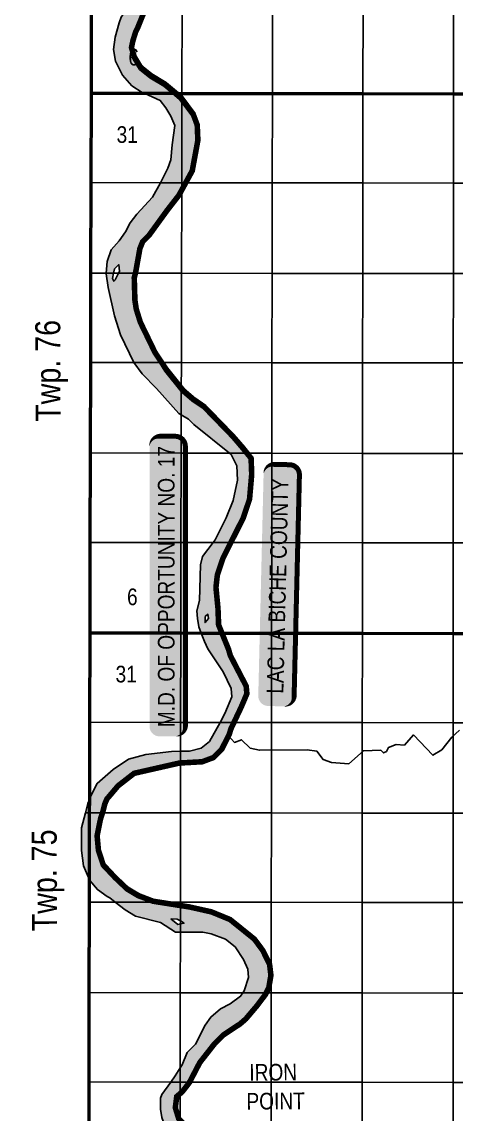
# Model space of a CAD drawing. Extents: x 393752 to 399280, y 6164171 to 6167808.
# Drawn here: x 396773.4 to 396929.6, y 6164679.1 to 6165072.1 of the extents above; entities that cross this region are included whole.
import ezdxf
from ezdxf.enums import TextEntityAlignment as Align

# ---------------------------------------------------------------- set-up
doc = ezdxf.new("R2010")
doc.units = 0
doc.header["$LTSCALE"] = 5
doc.linetypes.add('BORDER2', pattern=[22.225, 6.35, -3.175, 6.35, -3.175, 0, -3.175])
doc.linetypes.add('foc-UNSURVEYED', pattern=[12.5, 10, -2.5])
doc.layers.add('1', color=7, linetype='Continuous', lineweight=50, true_color=0x6e6e6e)
doc.layers.add('AS-COUNTY', color=7, linetype='BORDER2', lineweight=60, true_color=0xcc33ff)
for name, color, linetype in [('20', 160, 'Continuous'), ('24', 161, 'Continuous'), ('38', 37, 'Continuous'), ('L-USEC', 7, 'foc-UNSURVEYED'), ('ROUTE-MAP-LABELS', 210, 'Continuous'), ('T-WATER-H', 133, 'Continuous')]:
    doc.layers.add(name, color=color, linetype=linetype)
doc.layers.add('4', color=7, linetype='Continuous', true_color=0x8c8c8c)
doc.styles.add('60', font='ARIALN.TTF', dxfattribs={"height": 7.5})
doc.styles.add('80', font='ARIALN.TTF', dxfattribs={"height": 10})

# ---------------------------------------------------------------- blocks, each defined once
blk = doc.blocks.new('*U493')
h = blk.add_hatch(color=255)
edge = h.paths.add_edge_path()
edge.add_line((-84, -11.5), (84, -11.5))
edge.add_arc((84, -5.5), 6, 270, 360)
edge.add_line((90, -5.5), (90, 4))
edge.add_arc((84, 4), 6, 0, 90)
edge.add_line((84, 10), (-84, 10))
edge.add_arc((-84, 4), 6, 90, 180)
edge.add_line((-90, 4), (-90, -5.5))
edge.add_arc((-84, -5.5), 6, 180, 270)
at = {"color": 200, "true_color": 0xcc33ff, "flags": 128}
blk.add_lwpolyline([(-84, -11.5, 3, 3, 0), (84, -11.5, 3, 3, 0.414214), (90, -5.5, 3, 3, 0), (90, 4, 3, 0, 0.414214), (84, 10, 0, 0, 0), (-84, 10, 0, 0, 0.414214), (-90, 4, 0, 0, 0), (-90, -5.5, 0, 3, 0.414214)], format="xyseb", close=True, dxfattribs=at)
for points in [[(-73.61, -3.22, 0, 7.5, 0), (0, 0, 0, 0, 0)], [(75.44, 1.99, 0, 7.5, 0), (0, 0, 0, 0, 0)]]:
    blk.add_lwpolyline(points, format="xyseb", dxfattribs=at)
at = {"color": 200, "true_color": 0xcc33ff, "style": '80'}
blk.add_attdef('ENTER_TEXT_001', (-35.99, -5), '', height=10, dxfattribs=at)
blk = doc.blocks.new('*U494')
h = blk.add_hatch(color=255)
edge = h.paths.add_edge_path()
edge.add_line((-66.5, -11.5), (66.5, -11.5))
edge.add_arc((66.5, -5.5), 6, 270, 360)
edge.add_line((72.5, -5.5), (72.5, 4))
edge.add_arc((66.5, 4), 6, 0, 90)
edge.add_line((66.5, 10), (-66.5, 10))
edge.add_arc((-66.5, 4), 6, 90, 180)
edge.add_line((-72.5, 4), (-72.5, -5.5))
edge.add_arc((-66.5, -5.5), 6, 180, 270)
at = {"color": 200, "true_color": 0xcc33ff, "flags": 128}
blk.add_lwpolyline([(-66.5, -11.5, 3, 3, 0), (66.5, -11.5, 3, 3, 0.414214), (72.5, -5.5, 3, 3, 0), (72.5, 4, 3, 0, 0.414214), (66.5, 10, 0, 0, 0), (-66.5, 10, 0, 0, 0.414214), (-72.5, 4, 0, 0, 0), (-72.5, -5.5, 0, 3, 0.414214)], format="xyseb", close=True, dxfattribs=at)
for points in [[(-73.61, -3.22, 0, 7.5, 0), (0, 0, 0, 0, 0)], [(75.44, 1.99, 0, 7.5, 0), (0, 0, 0, 0, 0)]]:
    blk.add_lwpolyline(points, format="xyseb", dxfattribs=at)
at = {"color": 200, "true_color": 0xcc33ff, "style": '80'}
blk.add_attdef('ENTER_TEXT_001', (-35.99, -5), '', height=10, dxfattribs=at)

msp = doc.modelspace()

# ---------------------------------------------------------------- hatches: boundary and pattern name
at = {"layer": 'T-WATER-H'}
h = msp.add_hatch(color=256, dxfattribs=at)
h.dxf.hatch_style = 1
h.paths.add_polyline_path([(396945.237, 6165179.538), (396950.984, 6165180.019), (396953.481, 6165180.011), (396949.977, 6165177.774), (396945.73, 6165177.788), (396942.984, 6165178.046), (396942.986, 6165178.796)], flags=16)
h.paths.add_polyline_path([(396841.292, 6165091.398), (396840.33, 6165090.617), (396839.773, 6165089.813), (396841.502, 6165090.185), (396842.515, 6165090.657), (396843.572, 6165091.379), (396844.618, 6165092.35), (396845.426, 6165093.298), (396845.579, 6165093.867), (396843.964, 6165093.115)], flags=16)
h.paths.add_polyline_path([(396839.322, 6164858.217), (396839.315, 6164855.968), (396840.568, 6164857.463), (396840.323, 6164858.963)], flags=16)
h.paths.add_polyline_path([(396826.983, 6164749.328), (396829.23, 6164749.321), (396830.413, 6164748.605), (396831.721, 6164747.813), (396830.411, 6164747.527), (396829.473, 6164747.321)], flags=16)
h.paths.add_polyline_path([(396808.204, 6164981.695), (396808.493, 6164982.27), (396808.251, 6164984.77), (396806.749, 6164983.275), (396806.406, 6164981.698), (396805.989, 6164979.778), (396806.485, 6164978.776), (396806.986, 6164979.275)], flags=16)
h.paths.add_polyline_path([(397026.742, 6165244.579), (397026.896, 6165244.712), (397026.896, 6165244.712), (397026.453, 6165244.329), (397021.778, 6165240.293), (397021.133, 6165239.736), (397017.875, 6165236.5), (397014.622, 6165235.013), (397005.132, 6165235.544), (396999.884, 6165234.812), (396994.631, 6165232.832), (396993.973, 6165232.309), (396988.369, 6165227.857), (396982.108, 6165223.382), (396979.856, 6165222.14), (396978.353, 6165220.896), (396976.348, 6165218.905), (396971.82, 6165209.927), (396971.23, 6165208.178), (396970.053, 6165204.688), (396969.035, 6165199.196), (396968.011, 6165192.205), (396966.751, 6165188.961), (396962.991, 6165185.227), (396961.397, 6165184.701), (396959.24, 6165183.99), (396949.501, 6165184.52), (396944.503, 6165184.037), (396938.509, 6165184.056), (396929.76, 6165182.334), (396928.866, 6165182.225), (396925.762, 6165181.847), (396917.021, 6165182.124), (396908.531, 6165182.65), (396904.534, 6165182.412), (396901.337, 6165181.688), (396897.901, 6165180.564), (396896.335, 6165179.893), (396895.282, 6165179.442), (396891.371, 6165175.82), (396884.257, 6165169.232), (396878.486, 6165161.255), (396874.479, 6165158.018), (396865.968, 6165152.297), (396863.742, 6165149.694), (396861.705, 6165147.312), (396860.03, 6165143.712), (396858.687, 6165140.825), (396857.168, 6165134.832), (396856.648, 6165128.837), (396852.616, 6165117.854), (396851.606, 6165114.609), (396849.34, 6165111.144), (396845.081, 6165104.632), (396841.07, 6165099.895), (396837.563, 6165096.406), (396834.255, 6165093.576), (396831.066, 6165091.222), (396830.429, 6165090.752), (396825.86, 6165088), (396823.587, 6165086.043), (396820.322, 6165084.063), (396817.213, 6165082.585), (396813.804, 6165079.694), (396813.202, 6165079.012), (396810.74, 6165076.224), (396809.142, 6165073.79), (396808.443, 6165071.704), (396806.945, 6165066.621), (396806.329, 6165062.179), (396807.029, 6165058.005), (396809.539, 6165052.916), (396812.984, 6165049.044), (396816.63, 6165046.732), (396817.351, 6165046.405), (396823.164, 6165043.773), (396825.139, 6165041.184), (396827.002, 6165038.233), (396828.399, 6165034.795), (396827.487, 6165027.833), (396827.015, 6165022.431), (396825.884, 6165019.41), (396823.273, 6165014.238), (396823.254, 6165014.201), (396820.381, 6165008.987), (396814.777, 6165002.873), (396812.33, 6164999.822), (396810.612, 6164996.549), (396808.411, 6164993.382), (396805.493, 6164990.082), (396804.036, 6164985.858), (396803.682, 6164981.701), (396803.658, 6164981.421), (396804.375, 6164976.528), (396806.698, 6164966.279), (396808.924, 6164959.524), (396813.63, 6164949.529), (396813.638, 6164949.513), (396816.621, 6164945.505), (396821.848, 6164940.24), (396829.81, 6164931.219), (396830.722, 6164930.693), (396833.299, 6164929.209), (396835.29, 6164927.203), (396848.104, 6164916.924), (396848.738, 6164916.415), (396850.723, 6164912.41), (396850.957, 6164907.161), (396849.437, 6164899.918), (396846.921, 6164893.678), (396842.902, 6164885.693), (396842.207, 6164884.771), (396838.391, 6164879.71), (396837.632, 6164876.713), (396837.343, 6164863.97), (396836.333, 6164860.225), (396836.574, 6164857.476), (396837.064, 6164854.476), (396837.916, 6164852.215), (396839.044, 6164849.222), (396840.284, 6164846.469), (396845.75, 6164838.206), (396848.726, 6164832.199), (396848.966, 6164829.2), (396846.45, 6164823.212), (396844.702, 6164820.055), (396840.926, 6164813.236), (396837.923, 6164810.748), (396833.676, 6164809.763), (396830.501, 6164809.651), (396827.185, 6164809.535), (396817.945, 6164808.567), (396811.698, 6164806.839), (396806.194, 6164803.11), (396800.436, 6164798.133), (396798.174, 6164793.644), (396797.785, 6164792.583), (396797.167, 6164790.9), (396796.298, 6164787.565), (396794.891, 6164782.164), (396794.863, 6164773.921), (396795.594, 6164768.423), (396797.729, 6164763.39), (396797.823, 6164763.169), (396800.558, 6164759.912), (396804.045, 6164757.402), (396805.042, 6164756.899), (396806.972, 6164755.395), (396810.519, 6164752.633), (396814.256, 6164750.372), (396823.235, 6164748.092), (396828.714, 6164744.576), (396830.407, 6164744.57), (396838.45, 6164744.542), (396841.443, 6164744.032), (396846.678, 6164742.015), (396850.163, 6164739.255), (396853.143, 6164734.748), (396854.628, 6164731.246), (396854.867, 6164728.247), (396853.353, 6164723.506), (396852.899, 6164722.785), (396852.098, 6164721.512), (396848.344, 6164718.777), (396844.844, 6164717.041), (396841.338, 6164714.055), (396839.331, 6164711.064), (396835.812, 6164704.332), (396832.806, 6164701.345), (396831.043, 6164696.855), (396830.336, 6164695.733), (396828.532, 6164692.867), (396826.972, 6164690.664), (396823.765, 6164686.139), (396823.262, 6164684.892), (396823.247, 6164680.895), (396823.735, 6164677.896), (396825.218, 6164673.894), (396827.954, 6164671.136), (396830.299, 6164669.952), (396836.923, 6164666.608), (396839.668, 6164666.348), (396843.915, 6164667.582), (396847.162, 6164668.07), (396850.153, 6164667.06), (396854.632, 6164663.297), (396856.868, 6164660.541), (396857.027, 6164658.005), (396857.103, 6164656.793), (396855.335, 6164651.303), (396850.819, 6164645.074), (396850.567, 6164644.326), (396850.518, 6164631.836), (396849.508, 6164628.842), (396849.497, 6164625.814), (396849.468, 6164618.6), (396850.697, 6164613.599), (396853.924, 6164609.341), (396855.163, 6164607.088), (396857.388, 6164601.834), (396858.86, 6164595.583), (396860.144, 6164593.248), (396861.254, 6164591.229), (396862.576, 6164588.825), (396868.789, 6164582.557), (396870.279, 6164580.803), (396873.513, 6164578.293), (396877.734, 6164573.281), (396881.951, 6164567.271), (396884.178, 6164562.766), (396884.584, 6164561.07), (396886.629, 6164552.515), (396887.094, 6164544.519), (396886.073, 6164539.277), (396885.813, 6164537.03), (396885.776, 6164528.514), (396885.767, 6164526.538), (396886.242, 6164521.04), (396888.416, 6164504.795), (396888.612, 6164496.359), (396888.625, 6164495.802), (396887.591, 6164487.812), (396887.564, 6164481.817), (396888.789, 6164476.817), (396891.759, 6164471.56), (396893.243, 6164468.558), (396893.361, 6164463.8), (396893.419, 6164461.49), (396898.758, 6164461.49), (396898.703, 6164461.794), (396898.594, 6164463.794), (396898.242, 6164470.288), (396897.789, 6164471.585), (396894.037, 6164478.546), (396893.614, 6164481.155), (396892.823, 6164486.045), (396893.338, 6164496.354), (396893.626, 6164502.133), (396893.646, 6164502.528), (396893.627, 6164503.07), (396893.424, 6164508.774), (396892.202, 6164514.524), (396890.989, 6164522.272), (396891.566, 6164528.508), (396891.775, 6164530.763), (396892.054, 6164537.506), (396892.563, 6164539.753), (396892.367, 6164551.994), (396891.644, 6164557.992), (396890.126, 6164561.063), (396889.665, 6164561.996), (396887.681, 6164565.001), (396886.705, 6164570.251), (396884.725, 6164574.005), (396880.257, 6164579.767), (396875.038, 6164585.032), (396867.576, 6164591.055), (396866.168, 6164593.242), (396864.352, 6164596.063), (396862.623, 6164600.316), (396861.268, 6164604.903), (396860.407, 6164607.818), (396857.194, 6164615.824), (396855.967, 6164621.074), (396855.986, 6164625.807), (396856.008, 6164631.566), (396859.305, 6164645.044), (396861.312, 6164649.025), (396862.071, 6164650.53), (396863.086, 6164654.773), (396862.974, 6164657.999), (396862.861, 6164661.269), (396861.377, 6164665.021), (396858.145, 6164668.28), (396850.922, 6164672.553), (396836.696, 6164672.853), (396831.959, 6164674.369), (396830.308, 6164676.034), (396829.473, 6164676.876), (396828.239, 6164680.877), (396828.753, 6164684.872), (396830.323, 6164686.237), (396830.756, 6164686.614), (396833.264, 6164689.852), (396833.683, 6164690.656), (396837.034, 6164697.083), (396842.3, 6164703.81), (396845.557, 6164707.046), (396851.562, 6164711.021), (396853.565, 6164712.763), (396857.575, 6164717.495), (396860.585, 6164721.482), (396861.236, 6164722.775), (396861.842, 6164723.976), (396862.606, 6164728.47), (396862.121, 6164732.469), (396859.642, 6164737.474), (396856.661, 6164741.481), (396847.949, 6164748.506), (396841.219, 6164751.278), (396833.237, 6164753.054), (396830.42, 6164753.498), (396820.263, 6164755.097), (396819.53, 6164755.38), (396815.028, 6164757.114), (396810.792, 6164759.627), (396806.562, 6164763.638), (396802.333, 6164768.149), (396800.604, 6164773.401), (396800.122, 6164778.649), (396801.391, 6164784.89), (396802.147, 6164787.136), (396802.253, 6164787.553), (396802.906, 6164790.131), (396803.661, 6164791.877), (396807.671, 6164796.61), (396813.427, 6164801.087), (396829.665, 6164804.78), (396830.494, 6164804.827), (396837.905, 6164805.251), (396841.904, 6164806.737), (396844.909, 6164809.725), (396847.673, 6164815.213), (396848.178, 6164816.96), (396849.636, 6164820.049), (396851.948, 6164824.943), (396853.96, 6164829.683), (396853.719, 6164832.433), (396848.013, 6164843.446), (396847.384, 6164845.645), (396844.717, 6164852.207), (396843.804, 6164854.454), (396843.573, 6164860.452), (396842.848, 6164867.951), (396843.361, 6164872.447), (396845.376, 6164878.438), (396848.56, 6164884.763), (396852.661, 6164892.91), (396854.928, 6164899.651), (396855.705, 6164908.646), (396855.472, 6164914.395), (396853.47, 6164916.917), (396852.488, 6164918.153), (396849.005, 6164922.163), (396838.553, 6164932.942), (396834.567, 6164935.703), (396831.081, 6164938.713), (396830.739, 6164939.139), (396824.863, 6164946.48), (396822.853, 6164949.517), (396820.886, 6164952.49), (396815.676, 6164963.253), (396814.192, 6164968.006), (396813.703, 6164971.257), (396813.477, 6164979.256), (396813.982, 6164981.254), (396814.06, 6164981.688), (396815.506, 6164989.748), (396816.512, 6164992.244), (396818.766, 6164994.487), (396825.284, 6165003.466), (396829.546, 6165008.953), (396830.886, 6165011.408), (396832.426, 6165014.226), (396834.316, 6165017.688), (396836.348, 6165028.68), (396836.115, 6165034.179), (396834.63, 6165038.183), (396830.951, 6165043.123), (396830.154, 6165044.194), (396827.511, 6165046.393), (396824.426, 6165048.959), (396819.442, 6165051.972), (396815.706, 6165054.982), (396813.471, 6165058.737), (396812.483, 6165061.988), (396812.99, 6165064.486), (396813.999, 6165067.732), (396814.753, 6165069.23), (396816.766, 6165074.223), (396819.272, 6165076.965), (396822.338, 6165078.998), (396823.025, 6165079.453), (396831.046, 6165082.95), (396833.277, 6165083.923), (396840.275, 6165085.903), (396843.198, 6165087.597), (396845.259, 6165089.32), (396848.063, 6165092.723), (396853.809, 6165101.109), (396856.323, 6165106.099), (396857.991, 6165111.128), (396861.873, 6165122.825), (396863.141, 6165128.819), (396863.702, 6165131.033), (396864.913, 6165135.81), (396869.378, 6165143.692), (396869.435, 6165143.792), (396873.951, 6165149.775), (396882.214, 6165155.997), (396888.488, 6165164.723), (396894.253, 6165170.701), (396896.32, 6165171.992), (396901.209, 6165175.043), (396902.709, 6165175.738), (396902.902, 6165175.792), (396904.262, 6165176.167), (396912.256, 6165176.393), (396918.248, 6165175.875), (396918.61, 6165175.753), (396922.739, 6165174.362), (396925.735, 6165174.103), (396928.237, 6165175.095), (396928.855, 6165175.165), (396932.485, 6165175.581), (396937.978, 6165175.064), (396942.97, 6165174.049), (396948.213, 6165173.283), (396951.465, 6165174.772), (396952.971, 6165175.669), (396955.219, 6165177.008), (396960.217, 6165177.492), (396961.388, 6165177.839), (396962.717, 6165178.233), (396964.719, 6165179.226), (396969.233, 6165184.457), (396971.242, 6165187.448), (396973.254, 6165191.438), (396973.532, 6165199.431), (396974.546, 6165203.674), (396976.585, 6165208.163), (396976.811, 6165208.662), (396979.825, 6165213.398), (396988.347, 6165221.613), (396993.966, 6165226.077), (396995.862, 6165227.583), (396999.863, 6165228.818), (397006.36, 6165229.546), (397015.35, 6165229.016), (397017.601, 6165229.758), (397019.605, 6165231.25), (397020.108, 6165232.247), (397026.454, 6165239.033), (397026.627, 6165239.218), (397029.125, 6165240.301), (397030.63, 6165240.953), (397034.879, 6165241.688), (397038.124, 6165241.177), (397045.868, 6165241.151), (397049.868, 6165242.136), (397052.121, 6165243.626), (397052.637, 6165244.597)])

# ---------------------------------------------------------------- linework, layer by layer
at = {"layer": '1'}
for p, q in [((396798.393, 6165046.43), (396798.481, 6165079.035)), ((396798.311, 6165014.27), (396798.393, 6165046.43)), ((396798.393, 6165046.43), (396817.351, 6165046.405)), ((396817.351, 6165046.405), (396827.511, 6165046.393)), ((396827.511, 6165046.393), (396830.958, 6165046.388)), ((396830.958, 6165046.388), (396863.522, 6165046.346)), ((396863.522, 6165046.346), (396896.087, 6165046.305)), ((396896.087, 6165046.305), (396928.652, 6165046.263)), ((396928.652, 6165046.263), (396961.217, 6165046.222)), ((396798.228, 6164981.708), (396798.311, 6165014.27)), ((396798.146, 6164949.548), (396798.228, 6164981.708)), ((396798.063, 6164916.986), (396798.146, 6164949.548)), ((396797.981, 6164884.827), (396798.063, 6164916.986)), ((396797.898, 6164852.265), (396797.981, 6164884.827)), ((396797.837, 6164820.113), (396797.898, 6164852.265)), ((396797.898, 6164852.265), (396830.562, 6164852.225)), ((396830.562, 6164852.225), (396837.916, 6164852.215)), ((396837.916, 6164852.215), (396844.717, 6164852.207)), ((396844.717, 6164852.207), (396863.226, 6164852.184)), ((396863.226, 6164852.184), (396895.89, 6164852.143)), ((396895.89, 6164852.143), (396928.555, 6164852.102)), ((396928.555, 6164852.102), (396961.219, 6164852.061)), ((396797.785, 6164792.583), (396797.837, 6164820.113)), ((396797.775, 6164787.559), (396797.785, 6164792.583)), ((396797.729, 6164763.39), (396797.775, 6164787.559)), ((396797.714, 6164755.407), (396797.729, 6164763.39)), ((396797.652, 6164722.852), (396797.714, 6164755.407)), ((396797.591, 6164690.7), (396797.652, 6164722.852)), ((396797.529, 6164658.136), (396797.591, 6164690.7))]:
    msp.add_line(p, q, dxfattribs=at)
at = {"layer": '20'}
for p, q in [((396830.886, 6165011.408), (396832.426, 6165014.226)), ((396806.749, 6164983.275), (396806.406, 6164981.698)), ((396806.972, 6164755.395), (396805.042, 6164756.899))]:
    msp.add_line(p, q, dxfattribs=at)
for points in [[(396817.351, 6165046.405), (396816.63, 6165046.732), (396812.984, 6165049.044), (396809.539, 6165052.916), (396807.029, 6165058.005), (396806.329, 6165062.179), (396806.945, 6165066.621), (396808.443, 6165071.704), (396809.142, 6165073.79), (396810.74, 6165076.224), (396813.202, 6165079.012)], [(396827.511, 6165046.393), (396824.426, 6165048.959), (396819.442, 6165051.972), (396815.706, 6165054.982), (396813.471, 6165058.737), (396812.483, 6165061.988), (396812.99, 6165064.486), (396813.999, 6165067.732), (396814.753, 6165069.23), (396816.766, 6165074.223), (396819.272, 6165076.965), (396822.338, 6165078.998)], [(396823.273, 6165014.238), (396825.884, 6165019.41), (396827.015, 6165022.431), (396827.487, 6165027.833), (396828.399, 6165034.795), (396827.002, 6165038.233), (396825.139, 6165041.184), (396823.164, 6165043.773), (396817.351, 6165046.405)], [(396830.951, 6165043.123), (396830.154, 6165044.194), (396827.511, 6165046.393)], [(396832.426, 6165014.226), (396834.316, 6165017.688), (396836.348, 6165028.68), (396836.115, 6165034.179), (396834.63, 6165038.183), (396830.951, 6165043.123)], [(396803.682, 6164981.701), (396804.036, 6164985.858), (396805.493, 6164990.082), (396808.411, 6164993.382), (396810.612, 6164996.549), (396812.33, 6164999.822), (396814.777, 6165002.873), (396820.381, 6165008.987), (396823.254, 6165014.201), (396823.273, 6165014.238)], [(396814.06, 6164981.688), (396815.506, 6164989.748), (396816.512, 6164992.244), (396818.766, 6164994.487), (396825.284, 6165003.466), (396829.546, 6165008.953), (396830.886, 6165011.408)], [(396808.204, 6164981.695), (396808.493, 6164982.27), (396808.251, 6164984.77), (396806.749, 6164983.275)], [(396813.63, 6164949.529), (396808.924, 6164959.524), (396806.698, 6164966.279), (396804.375, 6164976.528), (396803.658, 6164981.421), (396803.682, 6164981.701)], [(396806.406, 6164981.698), (396805.989, 6164979.778), (396806.485, 6164978.776), (396806.986, 6164979.275), (396808.204, 6164981.695)], [(396822.853, 6164949.517), (396820.886, 6164952.49), (396815.676, 6164963.253), (396814.192, 6164968.006), (396813.703, 6164971.257), (396813.477, 6164979.256), (396813.982, 6164981.254), (396814.06, 6164981.688)], [(396830.722, 6164930.693), (396829.81, 6164931.219), (396821.848, 6164940.24), (396816.621, 6164945.505), (396813.638, 6164949.513), (396813.63, 6164949.529)], [(396830.739, 6164939.139), (396824.863, 6164946.48), (396822.853, 6164949.517)], [(396853.47, 6164916.917), (396852.488, 6164918.153), (396849.005, 6164922.163), (396838.553, 6164932.942), (396834.567, 6164935.703), (396831.081, 6164938.713), (396830.739, 6164939.139)], [(396848.104, 6164916.924), (396835.29, 6164927.203), (396833.299, 6164929.209), (396830.722, 6164930.693)], [(396842.207, 6164884.771), (396842.902, 6164885.693), (396846.921, 6164893.678), (396849.437, 6164899.918), (396850.957, 6164907.161), (396850.723, 6164912.41), (396848.738, 6164916.415), (396848.104, 6164916.924)], [(396848.56, 6164884.763), (396852.661, 6164892.91), (396854.928, 6164899.651), (396855.705, 6164908.646), (396855.472, 6164914.395), (396853.47, 6164916.917)], [(396837.916, 6164852.215), (396837.064, 6164854.476), (396836.574, 6164857.476), (396836.333, 6164860.225), (396837.343, 6164863.97), (396837.632, 6164876.713), (396838.391, 6164879.71), (396842.207, 6164884.771)], [(396844.717, 6164852.207), (396843.804, 6164854.454), (396843.573, 6164860.452), (396842.848, 6164867.951), (396843.361, 6164872.447), (396845.376, 6164878.438), (396848.56, 6164884.763)], [(396839.322, 6164858.217), (396839.315, 6164855.968), (396840.568, 6164857.463), (396840.323, 6164858.963), (396839.322, 6164858.217)], [(396844.702, 6164820.055), (396846.45, 6164823.212), (396848.966, 6164829.2), (396848.726, 6164832.199), (396845.75, 6164838.206), (396840.284, 6164846.469), (396839.044, 6164849.222), (396837.916, 6164852.215)], [(396849.636, 6164820.049), (396851.948, 6164824.943), (396853.96, 6164829.683), (396853.719, 6164832.433), (396848.013, 6164843.446), (396847.384, 6164845.645), (396844.717, 6164852.207)], [(396830.501, 6164809.651), (396833.676, 6164809.763), (396837.923, 6164810.748), (396840.926, 6164813.236), (396844.702, 6164820.055)], [(396847.673, 6164815.213), (396848.178, 6164816.96), (396849.636, 6164820.049)], [(396830.494, 6164804.827), (396837.905, 6164805.251), (396841.904, 6164806.737), (396844.909, 6164809.725), (396847.673, 6164815.213)], [(396797.785, 6164792.583), (396798.174, 6164793.644), (396800.436, 6164798.133), (396806.194, 6164803.11), (396811.698, 6164806.839), (396817.945, 6164808.567), (396827.185, 6164809.535), (396830.501, 6164809.651)], [(396802.253, 6164787.553), (396802.906, 6164790.131), (396803.661, 6164791.877), (396807.671, 6164796.61), (396813.427, 6164801.087), (396829.665, 6164804.78), (396830.494, 6164804.827)], [(396796.298, 6164787.565), (396797.167, 6164790.9), (396797.785, 6164792.583)], [(396797.729, 6164763.39), (396795.594, 6164768.423), (396794.863, 6164773.921), (396794.891, 6164782.164), (396796.298, 6164787.565)], [(396819.53, 6164755.38), (396815.028, 6164757.114), (396810.792, 6164759.627), (396806.562, 6164763.638), (396802.333, 6164768.149), (396800.604, 6164773.401), (396800.122, 6164778.649), (396801.391, 6164784.89), (396802.147, 6164787.136), (396802.253, 6164787.553)], [(396805.042, 6164756.899), (396804.045, 6164757.402), (396800.558, 6164759.912), (396797.823, 6164763.169), (396797.729, 6164763.39)], [(396830.407, 6164744.57), (396828.714, 6164744.576), (396823.235, 6164748.092), (396814.256, 6164750.372), (396810.519, 6164752.633), (396806.972, 6164755.395)], [(396830.42, 6164753.498), (396820.263, 6164755.097), (396819.53, 6164755.38)], [(396861.236, 6164722.775), (396861.842, 6164723.976), (396862.606, 6164728.47), (396862.121, 6164732.469), (396859.642, 6164737.474), (396856.661, 6164741.481), (396847.949, 6164748.506), (396841.219, 6164751.278), (396833.237, 6164753.054), (396830.42, 6164753.498)], [(396830.411, 6164747.527), (396829.473, 6164747.321), (396826.983, 6164749.328)], [(396826.983, 6164749.328), (396829.23, 6164749.321), (396830.413, 6164748.605)], [(396830.413, 6164748.605), (396831.721, 6164747.813), (396830.411, 6164747.527)], [(396854.867, 6164728.247), (396854.628, 6164731.246), (396853.143, 6164734.748), (396850.163, 6164739.255), (396846.678, 6164742.015), (396841.443, 6164744.032), (396838.45, 6164744.542), (396830.407, 6164744.57)], [(396852.899, 6164722.785), (396853.353, 6164723.506), (396854.867, 6164728.247)], [(396830.336, 6164695.733), (396831.043, 6164696.855), (396832.806, 6164701.345), (396835.812, 6164704.332), (396839.331, 6164711.064), (396841.338, 6164714.055), (396844.844, 6164717.041), (396848.344, 6164718.777), (396852.098, 6164721.512), (396852.899, 6164722.785)], [(396845.557, 6164707.046), (396851.562, 6164711.021), (396853.565, 6164712.763), (396857.575, 6164717.495), (396860.585, 6164721.482), (396861.236, 6164722.775)], [(396833.683, 6164690.656), (396837.034, 6164697.083), (396842.3, 6164703.81), (396845.557, 6164707.046)], [(396826.972, 6164690.664), (396828.532, 6164692.867), (396830.336, 6164695.733)], [(396830.299, 6164669.952), (396827.954, 6164671.136), (396825.218, 6164673.894), (396823.735, 6164677.896), (396823.247, 6164680.895), (396823.262, 6164684.892), (396823.765, 6164686.139), (396826.972, 6164690.664)], [(396830.323, 6164686.237), (396830.756, 6164686.614), (396833.264, 6164689.852), (396833.683, 6164690.656)], [(396830.308, 6164676.034), (396829.473, 6164676.876), (396828.239, 6164680.877), (396828.753, 6164684.872), (396830.323, 6164686.237)]]:
    msp.add_lwpolyline(points, dxfattribs=at)
at = {"layer": '24'}
msp.add_lwpolyline([(396847.673, 6164815.213), (396849.842, 6164812.844), (396852.344, 6164813.831), (396855.577, 6164810.819), (396858.82, 6164810.054), (396876.053, 6164810.223), (396879.548, 6164809.707), (396881.781, 6164806.698), (396884.773, 6164805.685), (396891.015, 6164805.156), (396896.282, 6164809.878), (396902.526, 6164810.098), (396903.521, 6164809.094), (396904.522, 6164809.589), (396905.278, 6164811.085), (396908.03, 6164812.071), (396911.026, 6164811.807), (396914.29, 6164815.539), (396921.249, 6164808.261), (396924.505, 6164810.245), (396928.022, 6164814.725), (396930.781, 6164817.211)], dxfattribs=at)
at = {"layer": '4'}
for p, q in [((396831.036, 6165078.984), (396830.958, 6165046.388)), ((396863.522, 6165046.346), (396863.591, 6165078.933)), ((396896.087, 6165046.305), (396896.148, 6165078.882)), ((396928.652, 6165046.263), (396928.704, 6165078.83)), ((396830.958, 6165046.388), (396830.951, 6165043.123)), ((396863.473, 6165014.187), (396863.522, 6165046.346)), ((396896.055, 6165014.145), (396896.087, 6165046.305)), ((396928.636, 6165014.104), (396928.652, 6165046.263)), ((396830.951, 6165043.123), (396830.892, 6165014.228)), ((396823.273, 6165014.238), (396798.311, 6165014.27)), ((396830.892, 6165014.228), (396823.273, 6165014.238)), ((396830.886, 6165011.408), (396830.826, 6164981.667)), ((396830.892, 6165014.228), (396830.886, 6165011.408)), ((396832.426, 6165014.226), (396830.892, 6165014.228)), ((396863.473, 6165014.187), (396832.426, 6165014.226)), ((396863.424, 6164981.625), (396863.473, 6165014.187)), ((396896.055, 6165014.145), (396863.473, 6165014.187)), ((396896.022, 6164981.584), (396896.055, 6165014.145)), ((396928.636, 6165014.104), (396896.055, 6165014.145)), ((396928.62, 6164981.543), (396928.636, 6165014.104)), ((396961.218, 6165014.062), (396928.636, 6165014.104)), ((396798.228, 6164981.708), (396803.682, 6164981.701)), ((396803.682, 6164981.701), (396806.406, 6164981.698)), ((396806.406, 6164981.698), (396808.204, 6164981.695)), ((396808.204, 6164981.695), (396814.06, 6164981.688)), ((396814.06, 6164981.688), (396830.826, 6164981.667)), ((396830.826, 6164981.667), (396830.76, 6164949.507)), ((396830.826, 6164981.667), (396863.424, 6164981.625)), ((396863.374, 6164949.466), (396863.424, 6164981.625)), ((396863.424, 6164981.625), (396896.022, 6164981.584)), ((396895.989, 6164949.424), (396896.022, 6164981.584)), ((396896.022, 6164981.584), (396928.62, 6164981.543)), ((396928.604, 6164949.383), (396928.62, 6164981.543)), ((396928.62, 6164981.543), (396961.218, 6164981.501)), ((396798.146, 6164949.548), (396813.63, 6164949.529)), ((396813.63, 6164949.529), (396822.853, 6164949.517)), ((396822.853, 6164949.517), (396830.76, 6164949.507)), ((396830.76, 6164949.507), (396830.739, 6164939.139)), ((396830.76, 6164949.507), (396863.374, 6164949.466)), ((396863.325, 6164916.904), (396863.374, 6164949.466)), ((396863.374, 6164949.466), (396895.989, 6164949.424)), ((396895.956, 6164916.863), (396895.989, 6164949.424)), ((396895.989, 6164949.424), (396928.604, 6164949.383)), ((396928.587, 6164916.822), (396928.604, 6164949.383)), ((396928.604, 6164949.383), (396961.218, 6164949.342)), ((396830.739, 6164939.139), (396830.722, 6164930.693)), ((396830.722, 6164930.693), (396830.694, 6164916.945)), ((396798.063, 6164916.986), (396830.694, 6164916.945)), ((396830.694, 6164916.945), (396830.628, 6164884.786)), ((396830.694, 6164916.945), (396848.104, 6164916.924)), ((396848.104, 6164916.924), (396853.47, 6164916.917)), ((396853.47, 6164916.917), (396863.325, 6164916.904)), ((396863.276, 6164884.745), (396863.325, 6164916.904)), ((396863.325, 6164916.904), (396895.956, 6164916.863)), ((396895.923, 6164884.704), (396895.956, 6164916.863)), ((396895.956, 6164916.863), (396928.587, 6164916.822)), ((396928.571, 6164884.663), (396928.587, 6164916.822)), ((396928.587, 6164916.822), (396961.219, 6164916.781)), ((396797.981, 6164884.827), (396830.628, 6164884.786)), ((396830.628, 6164884.786), (396830.562, 6164852.225)), ((396830.628, 6164884.786), (396842.207, 6164884.771)), ((396842.207, 6164884.771), (396848.56, 6164884.763)), ((396848.56, 6164884.763), (396863.276, 6164884.745)), ((396863.226, 6164852.184), (396863.276, 6164884.745)), ((396863.276, 6164884.745), (396895.923, 6164884.704)), ((396895.89, 6164852.143), (396895.923, 6164884.704)), ((396895.923, 6164884.704), (396928.571, 6164884.663)), ((396928.555, 6164852.102), (396928.571, 6164884.663)), ((396928.571, 6164884.663), (396961.219, 6164884.622)), ((396830.516, 6164820.072), (396830.562, 6164852.225)), ((396863.226, 6164852.184), (396863.194, 6164820.032)), ((396895.89, 6164852.143), (396895.874, 6164819.991)), ((396928.553, 6164819.95), (396928.555, 6164852.102)), ((396797.837, 6164820.113), (396830.516, 6164820.072)), ((396830.501, 6164809.651), (396830.516, 6164820.072)), ((396830.516, 6164820.072), (396844.702, 6164820.055)), ((396844.702, 6164820.055), (396849.636, 6164820.049)), ((396849.636, 6164820.049), (396863.194, 6164820.032)), ((396863.194, 6164820.032), (396863.162, 6164787.478)), ((396863.194, 6164820.032), (396895.874, 6164819.991)), ((396895.874, 6164819.991), (396895.857, 6164787.437)), ((396895.874, 6164819.991), (396928.553, 6164819.95)), ((396928.551, 6164787.396), (396928.553, 6164819.95)), ((396928.553, 6164819.95), (396961.232, 6164819.909)), ((396830.494, 6164804.827), (396830.501, 6164809.651)), ((396830.469, 6164787.519), (396830.494, 6164804.827)), ((396797.775, 6164787.559), (396796.298, 6164787.565)), ((396802.253, 6164787.553), (396797.775, 6164787.559)), ((396830.469, 6164787.519), (396802.253, 6164787.553)), ((396830.422, 6164755.366), (396830.469, 6164787.519)), ((396863.162, 6164787.478), (396830.469, 6164787.519)), ((396863.162, 6164787.478), (396863.131, 6164755.326)), ((396895.857, 6164787.437), (396863.162, 6164787.478)), ((396895.857, 6164787.437), (396895.84, 6164755.286)), ((396928.551, 6164787.396), (396895.857, 6164787.437)), ((396928.549, 6164755.245), (396928.551, 6164787.396)), ((396961.246, 6164787.356), (396928.551, 6164787.396)), ((396797.714, 6164755.407), (396806.972, 6164755.395)), ((396806.972, 6164755.395), (396819.53, 6164755.38)), ((396819.53, 6164755.38), (396830.422, 6164755.366)), ((396830.42, 6164753.498), (396830.422, 6164755.366)), ((396830.422, 6164755.366), (396863.131, 6164755.326)), ((396863.131, 6164755.326), (396863.099, 6164722.772)), ((396863.131, 6164755.326), (396895.84, 6164755.286)), ((396895.84, 6164755.286), (396895.823, 6164722.732)), ((396895.84, 6164755.286), (396928.549, 6164755.245)), ((396928.548, 6164722.691), (396928.549, 6164755.245)), ((396928.549, 6164755.245), (396961.259, 6164755.204)), ((396830.413, 6164748.605), (396830.42, 6164753.498)), ((396830.407, 6164744.57), (396830.411, 6164747.527)), ((396830.411, 6164747.527), (396830.413, 6164748.605)), ((396830.375, 6164722.812), (396830.407, 6164744.57)), ((396830.375, 6164722.812), (396797.652, 6164722.852)), ((396830.336, 6164695.733), (396830.375, 6164722.812)), ((396852.899, 6164722.785), (396830.375, 6164722.812)), ((396861.236, 6164722.775), (396852.899, 6164722.785)), ((396863.099, 6164722.772), (396861.236, 6164722.775)), ((396863.099, 6164722.772), (396863.067, 6164690.62)), ((396895.823, 6164722.732), (396863.099, 6164722.772)), ((396895.823, 6164722.732), (396895.807, 6164690.58)), ((396928.548, 6164722.691), (396895.823, 6164722.732)), ((396928.546, 6164690.539), (396928.548, 6164722.691)), ((396961.272, 6164722.651), (396928.548, 6164722.691)), ((396830.329, 6164690.66), (396830.336, 6164695.733)), ((396797.591, 6164690.7), (396826.972, 6164690.664)), ((396826.972, 6164690.664), (396830.329, 6164690.66)), ((396830.323, 6164686.237), (396830.329, 6164690.66)), ((396830.329, 6164690.66), (396833.683, 6164690.656)), ((396833.683, 6164690.656), (396863.067, 6164690.62)), ((396863.067, 6164690.62), (396863.036, 6164657.999)), ((396863.067, 6164690.62), (396895.807, 6164690.58)), ((396895.807, 6164690.58), (396895.79, 6164657.964)), ((396895.807, 6164690.58), (396928.546, 6164690.539)), ((396928.545, 6164662.644), (396928.546, 6164690.539)), ((396928.546, 6164690.539), (396961.285, 6164690.499)), ((396830.308, 6164676.034), (396830.323, 6164686.237))]:
    msp.add_line(p, q, dxfattribs=at)
at = {"layer": 'AS-COUNTY', "const_width": 1.998, "flags": 128}
msp.add_lwpolyline([(396899.162, 6164461.892), (396899.106, 6164462.196), (396898.998, 6164464.197), (396898.645, 6164470.697), (396898.192, 6164471.994), (396894.437, 6164478.961), (396894.015, 6164481.571), (396893.222, 6164486.464), (396893.737, 6164496.781), (396894.026, 6164502.564), (396894.046, 6164502.96), (396894.027, 6164503.502), (396893.824, 6164509.21), (396892.601, 6164514.964), (396891.387, 6164522.718), (396891.965, 6164528.958), (396892.174, 6164531.215), (396892.453, 6164537.964), (396892.962, 6164540.212), (396892.766, 6164552.462), (396892.043, 6164558.464), (396890.524, 6164561.538), (396890.062, 6164562.471), (396888.077, 6164565.478), (396887.1, 6164570.732), (396885.118, 6164574.489), (396880.647, 6164580.255), (396875.425, 6164585.524), (396867.957, 6164591.551), (396866.548, 6164593.739), (396864.731, 6164596.563), (396863, 6164600.819), (396861.644, 6164605.409), (396860.783, 6164608.327), (396857.568, 6164616.338), (396856.34, 6164621.592), (396856.358, 6164626.328), (396856.381, 6164632.092), (396859.68, 6164645.579), (396861.689, 6164649.563), (396862.448, 6164651.069), (396863.464, 6164655.315), (396863.352, 6164658.544), (396863.238, 6164661.816), (396861.754, 6164665.571), (396858.519, 6164668.833), (396851.291, 6164673.108), (396837.055, 6164673.409), (396832.315, 6164674.926), (396830.662, 6164676.592), (396829.826, 6164677.435), (396828.592, 6164681.439), (396829.106, 6164685.437), (396830.677, 6164686.802), (396831.111, 6164687.179), (396833.62, 6164690.42), (396834.04, 6164691.225), (396837.393, 6164697.657), (396842.663, 6164704.388), (396845.922, 6164707.626), (396851.931, 6164711.605), (396853.936, 6164713.348), (396857.949, 6164718.083), (396860.961, 6164722.073), (396861.613, 6164723.367), (396862.219, 6164724.568), (396862.984, 6164729.066), (396862.498, 6164733.067), (396860.018, 6164738.076), (396857.034, 6164742.087), (396848.316, 6164749.117), (396841.581, 6164751.89), (396833.593, 6164753.668), (396830.774, 6164754.112), (396820.61, 6164755.713), (396819.876, 6164755.995), (396815.371, 6164757.731), (396811.132, 6164760.245), (396806.899, 6164764.26), (396802.667, 6164768.774), (396800.936, 6164774.03), (396800.454, 6164779.281), (396801.724, 6164785.527), (396802.481, 6164787.774), (396802.587, 6164788.192), (396803.24, 6164790.772), (396803.995, 6164792.519), (396808.008, 6164797.255), (396813.769, 6164801.736), (396830.019, 6164805.431), (396830.848, 6164805.479), (396838.264, 6164805.903), (396842.266, 6164807.39), (396845.274, 6164810.38), (396848.039, 6164815.872), (396848.545, 6164817.62), (396850.004, 6164820.711), (396852.318, 6164825.609), (396854.331, 6164830.353), (396854.09, 6164833.104), (396848.38, 6164844.125), (396847.751, 6164846.326), (396845.082, 6164852.893), (396844.168, 6164855.142), (396843.937, 6164861.144), (396843.211, 6164868.648), (396843.724, 6164873.148), (396845.741, 6164879.143), (396848.928, 6164885.473), (396853.031, 6164893.625), (396855.3, 6164900.371), (396856.077, 6164909.373), (396855.845, 6164915.126), (396853.841, 6164917.65), (396852.858, 6164918.887), (396849.373, 6164922.899), (396838.913, 6164933.686), (396834.924, 6164936.45), (396831.435, 6164939.462), (396831.094, 6164939.889), (396825.213, 6164947.234), (396823.202, 6164950.274), (396821.234, 6164953.249), (396816.019, 6164964.02), (396814.535, 6164968.776), (396814.045, 6164972.03), (396813.819, 6164980.034), (396814.325, 6164982.034), (396814.403, 6164982.468), (396815.849, 6164990.534), (396816.856, 6164993.032), (396819.112, 6164995.277), (396825.635, 6165004.262), (396829.899, 6165009.753), (396831.241, 6165012.21), (396832.781, 6165015.03), (396834.673, 6165018.494), (396836.706, 6165029.494), (396836.473, 6165034.998), (396834.987, 6165039.004), (396831.306, 6165043.948), (396830.508, 6165045.019), (396827.863, 6165047.22), (396824.776, 6165049.788), (396819.788, 6165052.803), (396816.05, 6165055.815), (396813.813, 6165059.573), (396812.824, 6165062.827), (396813.331, 6165065.327), (396814.341, 6165068.575), (396815.095, 6165070.074), (396817.11, 6165075.07), (396819.618, 6165077.814), (396822.686, 6165079.849), (396823.374, 6165080.305), (396831.4, 6165083.804), (396833.633, 6165084.778), (396840.636, 6165086.759), (396843.561, 6165088.455), (396845.624, 6165090.179), (396848.43, 6165093.584), (396854.18, 6165101.976), (396856.696, 6165106.97), (396858.366, 6165112.002), (396862.25, 6165123.708), (396863.519, 6165129.706), (396864.081, 6165131.921), (396865.292, 6165136.702), (396869.761, 6165144.59), (396869.818, 6165144.69), (396874.337, 6165150.678), (396882.606, 6165156.904), (396888.884, 6165165.636), (396894.653, 6165171.619), (396896.722, 6165172.91), (396901.615, 6165175.964), (396903.115, 6165176.66), (396903.309, 6165176.713), (396904.67, 6165177.089), (396912.669, 6165177.315), (396918.666, 6165176.796), (396919.029, 6165176.674), (396923.16, 6165175.283), (396926.159, 6165175.023), (396928.662, 6165176.015), (396929.281, 6165176.086), (396932.913, 6165176.502), (396938.41, 6165175.985), (396943.406, 6165174.969), (396948.652, 6165174.203), (396951.907, 6165175.692), (396953.414, 6165176.59), (396955.664, 6165177.93), (396960.665, 6165178.414), (396961.838, 6165178.762), (396963.168, 6165179.156), (396965.171, 6165180.15), (396969.688, 6165185.385), (396971.699, 6165188.378), (396973.712, 6165192.371), (396973.99, 6165200.369), (396975.005, 6165204.616), (396977.045, 6165209.108), (396977.272, 6165209.607), (396980.288, 6165214.347), (396988.816, 6165222.568), (396994.439, 6165227.035), (396996.336, 6165228.542), (397000.34, 6165229.778), (397006.842, 6165230.506), (397015.839, 6165229.976), (397018.091, 6165230.718), (397020.096, 6165232.211), (397020.6, 6165233.209), (397026.95, 6165240), (397027.124, 6165240.186), (397029.624, 6165241.269), (397031.129, 6165241.922), (397035.382, 6165242.657), (397038.629, 6165242.146), (397046.379, 6165242.119), (397050.382, 6165243.105), (397052.637, 6165244.597), (397053.153, 6165245.568)], dxfattribs=at)

# ---------------------------------------------------------------- block references
at = {"layer": 'ROUTE-MAP-LABELS'}
ref = msp.add_blockref('*U493', (396825.312, 6164869.01), dxfattribs=dict(at, xscale=0.5997838961999999, yscale=0.5997838961999999, zscale=0.5997838961999999, rotation=90.00454743239086))
ref.add_attrib('ENTER_TEXT_001', 'M.D. OF OPPORTUNITY NO. 17', (396828.317, 6164818.332), dxfattribs={"layer": '0', "color": 200, "true_color": 0xcc33ff, "height": 5.99784, "rotation": 90.00455, "style": '80'})
ref = msp.add_blockref('*U494', (396865.392, 6164869.373), dxfattribs=dict(at, xscale=0.5997838961999997, yscale=0.5997838961999997, zscale=0.5997838961999997, rotation=88.624622279558))
ref.add_attrib('ENTER_TEXT_001', 'LAC LA BICHE COUNTY', (396867.456, 6164830.346), dxfattribs={"layer": '0', "color": 200, "true_color": 0xcc33ff, "height": 5.99784, "rotation": 88.62462, "style": '80'})

# ---------------------------------------------------------------- texts
at = {"layer": '38', "style": '80'}
for s, p in [('IRON', (396872.408, 6164691.267)), ('POINT', (396875.195, 6164680.911))]:
    msp.add_text(s, height=5.9957, rotation=0.4937, dxfattribs=at).set_placement(p, align=Align.RIGHT)
at = {"layer": 'L-USEC', "color": 252, "true_color": 0x8c8c8c, "style": '60'}
for p in [(396813.632, 6165059.402), (396813.137, 6164865.238)]:
    msp.add_text('6', height=5.996, rotation=0, dxfattribs=at).set_placement(p, align=Align.MIDDLE)
for p in [(396811.279, 6165031.564), (396810.909, 6164837.435)]:
    msp.add_text('31', height=5.9957, rotation=0, dxfattribs=at).set_placement(p, align=Align.MIDDLE_CENTER)

# ---------------------------------------------------------------- wipeouts: each hides what was drawn before it
msp.add_wipeout([(396792.28, 6164737.441), (396792.108, 6164788.792), (396773.379, 6164788.729), (396773.551, 6164737.378)])

# ---------------------------------------------------------------- next in the draw order: wipeouts: each hides what was drawn before it
for points in [[(396793.551, 6164920.758), (396793.379, 6164972.191), (396774.536, 6164972.128), (396774.708, 6164920.695)], [(396792.28, 6164737.441), (396792.108, 6164788.792), (396773.379, 6164788.729), (396773.551, 6164737.378)]]:
    msp.add_wipeout(points)

# ---------------------------------------------------------------- next in the draw order: texts
at = {"style": '80'}
msp.add_text('Twp. 75', height=8.9902, rotation=90.19139, dxfattribs=at).set_placement((396782.829, 6164763.23), align=Align.MIDDLE)

# ---------------------------------------------------------------- next in the draw order: wipeouts: each hides what was drawn before it
msp.add_wipeout([(396793.551, 6164920.758), (396793.379, 6164972.191), (396774.536, 6164972.128), (396774.708, 6164920.695)])

# ---------------------------------------------------------------- next in the draw order: texts
msp.add_text('Twp. 76', height=8.9902, rotation=90.19139, dxfattribs=at).set_placement((396784.043, 6164946.547), align=Align.MIDDLE)

doc.saveas('drawing.dxf')
